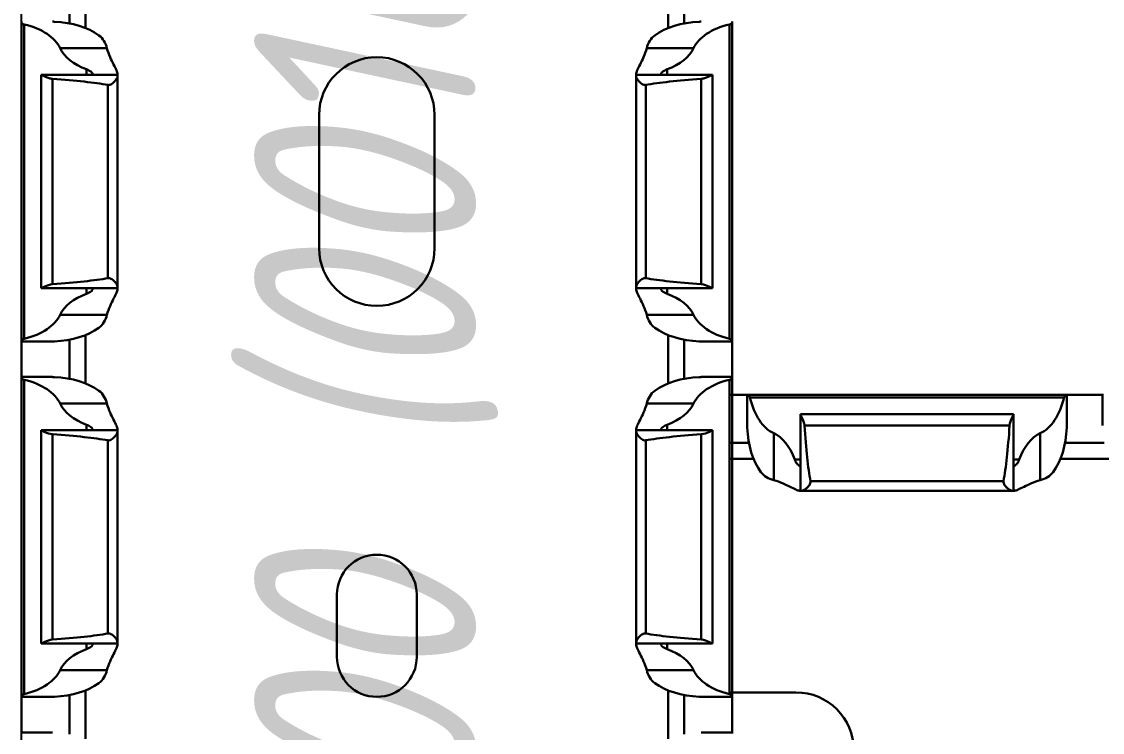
# Model space of a CAD drawing. Header units: millimetres. Extents: x -2573 to 2942, y -1220 to 2800.
# Drawn here: x 1280.5 to 1341.4, y 1309 to 1349 of the extents above; entities that cross this region are included whole.
import ezdxf

# ---------------------------------------------------------------- set-up
doc = ezdxf.new("R2010")
doc.units = ezdxf.units.MM
doc.styles.add('textstyle12', font='isocpeui.ttf', dxfattribs={"width": 0.8})

msp = doc.modelspace()

# ---------------------------------------------------------------- linework, layer by layer
at = {"linetype": 'Continuous', "lineweight": 30}
for p, q in [((1283.236, 1351.101), (1283.236, 1348.899)), ((1284.136, 1348.638), (1284.136, 1351.362)), ((1316.936, 1348.638), (1316.936, 1351.362)), ((1317.836, 1351.101), (1317.836, 1348.899)), ((1280.536, 1349), (1280.536, 1348.933)), ((1280.536, 1348.933), (1280.536, 1331.067)), ((1280.686, 1348.845), (1280.686, 1331.155)), ((1320.386, 1348.845), (1320.386, 1331.155)), ((1320.536, 1349), (1320.536, 1348.933)), ((1320.536, 1348.933), (1320.536, 1331.067)), ((1285.343, 1347.5), (1282.703, 1347.5)), ((1315.729, 1347.5), (1318.369, 1347.5)), ((1284.186, 1346.317), (1284.186, 1346)), ((1285.936, 1346.057), (1285.936, 1346)), ((1315.136, 1346.057), (1315.136, 1346)), ((1316.886, 1346.317), (1316.886, 1346)), ((1281.636, 1346), (1281.636, 1334)), ((1281.64, 1346), (1281.636, 1346)), ((1285.936, 1346), (1281.64, 1346)), ((1282.275, 1345.779), (1282.275, 1334.221)), ((1285.393, 1345.436), (1285.393, 1334.564)), ((1285.936, 1346), (1285.936, 1345.916)), ((1285.936, 1345.916), (1285.936, 1334.084)), ((1315.136, 1346), (1315.136, 1345.916)), ((1315.136, 1346), (1319.433, 1346)), ((1315.136, 1345.916), (1315.136, 1334.084)), ((1315.68, 1345.436), (1315.68, 1334.564)), ((1318.797, 1345.779), (1318.797, 1334.221)), ((1319.433, 1346), (1319.436, 1346)), ((1319.436, 1334), (1319.436, 1346)), ((1297.286, 1343.75), (1297.286, 1336.25)), ((1303.786, 1336.25), (1303.786, 1343.75)), ((1281.636, 1334), (1281.64, 1334)), ((1285.936, 1334), (1281.64, 1334)), ((1284.186, 1334), (1284.186, 1333.683)), ((1285.936, 1334.084), (1285.936, 1334)), ((1285.936, 1334), (1285.936, 1333.943)), ((1315.136, 1334.084), (1315.136, 1334)), ((1315.136, 1334), (1319.433, 1334)), ((1315.136, 1334), (1315.136, 1333.943)), ((1316.886, 1334), (1316.886, 1333.683)), ((1319.436, 1334), (1319.433, 1334)), ((1285.343, 1332.5), (1282.703, 1332.5)), ((1315.729, 1332.5), (1318.369, 1332.5)), ((1280.536, 1331), (1280.536, 1331.067)), ((1280.536, 1331), (1282.267, 1331)), ((1280.536, 1331), (1280.536, 1329)), ((1283.236, 1331.101), (1283.236, 1328.899)), ((1284.136, 1328.638), (1284.136, 1331.362)), ((1316.936, 1328.638), (1316.936, 1331.362)), ((1317.836, 1331.101), (1317.836, 1328.899)), ((1318.805, 1331), (1320.536, 1331)), ((1320.536, 1331), (1320.536, 1331.067)), ((1320.536, 1331), (1320.536, 1329)), ((1282.266, 1329), (1280.536, 1329)), ((1280.536, 1329), (1280.536, 1328.933)), ((1320.536, 1329), (1318.806, 1329)), ((1320.536, 1329), (1320.536, 1328.933)), ((1280.536, 1328.933), (1280.536, 1311.067)), ((1280.686, 1328.845), (1280.686, 1311.155)), ((1320.386, 1328.845), (1320.386, 1311.155)), ((1320.536, 1328.933), (1320.536, 1311.067)), ((1320.386, 1325.3), (1320.386, 1328)), ((1321.386, 1328), (1320.386, 1328)), ((1321.386, 1328), (1321.386, 1326.271)), ((1321.453, 1328), (1321.386, 1328)), ((1339.32, 1328), (1321.453, 1328)), ((1339.231, 1327.85), (1321.541, 1327.85)), ((1339.386, 1328), (1339.32, 1328)), ((1339.386, 1326.27), (1339.386, 1328)), ((1341.386, 1328), (1339.386, 1328)), ((1341.386, 1328), (1341.386, 1326.271)), ((1341.386, 1328), (1341.453, 1328)), ((1285.343, 1327.5), (1282.703, 1327.5)), ((1315.729, 1327.5), (1318.369, 1327.5)), ((1336.386, 1326.9), (1324.386, 1326.9)), ((1324.386, 1326.9), (1324.386, 1326.896)), ((1324.386, 1322.6), (1324.386, 1326.896)), ((1336.386, 1326.896), (1336.386, 1326.9)), ((1336.386, 1322.6), (1336.386, 1326.896)), ((1281.636, 1326), (1281.636, 1314)), ((1281.64, 1326), (1281.636, 1326)), ((1285.936, 1326), (1281.64, 1326)), ((1284.186, 1326.317), (1284.186, 1326)), ((1285.936, 1326.057), (1285.936, 1326)), ((1285.936, 1326), (1285.936, 1325.916)), ((1315.136, 1326.057), (1315.136, 1326)), ((1315.136, 1326), (1315.136, 1325.916)), ((1315.136, 1326), (1319.433, 1326)), ((1316.886, 1326.317), (1316.886, 1326)), ((1319.433, 1326), (1319.436, 1326)), ((1319.436, 1314), (1319.436, 1326)), ((1336.165, 1326.261), (1324.607, 1326.261)), ((1282.275, 1325.779), (1282.275, 1314.221)), ((1285.393, 1325.436), (1285.393, 1314.564)), ((1285.936, 1325.916), (1285.936, 1314.084)), ((1315.136, 1325.916), (1315.136, 1314.084)), ((1315.68, 1325.436), (1315.68, 1314.564)), ((1318.797, 1325.779), (1318.797, 1314.221)), ((1322.886, 1323.193), (1322.886, 1325.833)), ((1337.886, 1323.193), (1337.886, 1325.833)), ((1320.386, 1325.3), (1320.386, 1324.4)), ((1321.487, 1325.3), (1320.386, 1325.3)), ((1341.487, 1325.3), (1339.285, 1325.3)), ((1320.386, 1324.4), (1321.748, 1324.4)), ((1320.386, 1324.4), (1320.386, 1311.25)), ((1324.386, 1324.35), (1324.069, 1324.35)), ((1336.703, 1324.35), (1336.386, 1324.35)), ((1339.025, 1324.4), (1341.748, 1324.4)), ((1335.822, 1323.144), (1324.95, 1323.144)), ((1324.386, 1322.6), (1324.329, 1322.6)), ((1324.471, 1322.6), (1324.386, 1322.6)), ((1336.302, 1322.6), (1324.471, 1322.6)), ((1336.386, 1322.6), (1336.302, 1322.6)), ((1336.443, 1322.6), (1336.386, 1322.6)), ((1298.286, 1316.75), (1298.286, 1313.25)), ((1302.786, 1313.25), (1302.786, 1316.75)), ((1281.636, 1314), (1281.64, 1314)), ((1285.936, 1314), (1281.64, 1314)), ((1284.186, 1314), (1284.186, 1313.683)), ((1285.936, 1314.084), (1285.936, 1314)), ((1285.936, 1314), (1285.936, 1313.943)), ((1315.136, 1314.084), (1315.136, 1314)), ((1315.136, 1314), (1319.433, 1314)), ((1315.136, 1314), (1315.136, 1313.943)), ((1316.886, 1314), (1316.886, 1313.683)), ((1319.436, 1314), (1319.433, 1314)), ((1285.343, 1312.5), (1282.703, 1312.5)), ((1315.729, 1312.5), (1318.369, 1312.5)), ((1284.136, 1308.638), (1284.136, 1311.362)), ((1316.936, 1308.638), (1316.936, 1311.362)), ((1280.536, 1311), (1280.536, 1311.067)), ((1280.536, 1311), (1282.267, 1311)), ((1280.536, 1311), (1280.536, 1309)), ((1283.236, 1311.101), (1283.236, 1308.899)), ((1317.836, 1311.101), (1317.836, 1308.899)), ((1318.805, 1311), (1320.536, 1311)), ((1324.136, 1311.25), (1320.386, 1311.25)), ((1320.536, 1311), (1320.536, 1311.067)), ((1320.536, 1311), (1320.536, 1309)), ((1282.266, 1309), (1280.536, 1309)), ((1280.536, 1309), (1280.536, 1308.933)), ((1320.536, 1309), (1318.806, 1309)), ((1320.536, 1309), (1320.536, 1308.933))]:
    msp.add_line(p, q, dxfattribs=at)
msp.add_lwpolyline([(1280.536, 1650), (2025.536, 1650), (2025.536, 480), (1280.536, 480)], close=True)
for centre, radius, start, end in [((1300.536, 1343.75), 3.25, 0, 180), ((1300.536, 1336.25), 3.25, 180, 0), ((1300.536, 1316.75), 2.25, 0, 180), ((1300.536, 1313.25), 2.25, 180, 0), ((1324.136, 1308), 3.25, 270, 90)]:
    msp.add_arc(centre, radius, start, end, dxfattribs=at)
for centre, major_axis, ratio, start_param, end_param in [((1279.349, 1347), (-3.464, 0), 0.57735, 3.394273, 4.316105), ((1282.149, 1347), (-3.464, 0), 0.57735, 3.801355, 4.643885), ((1318.923, 1347), (-3.464, 0), 0.57735, 4.780893, 5.623423), ((1321.723, 1347), (-3.464, 0), 0.57735, 5.108673, 6.030505), ((1286.057, 1348), (-3.464, 0), 0.57735, 0.25268, 1.000198), ((1315.015, 1348), (-3.464, 0), 0.57735, 2.141395, 2.888912), ((1275.106, 1345), (-11.43, 0), 0.087489, 3.592619, 4.034359), ((1325.967, 1345), (-11.43, 0), 0.087489, 5.390419, 5.832158), ((1275.106, 1335), (-11.43, 0), 0.087489, 2.248826, 2.690566), ((1325.967, 1335), (-11.43, 0), 0.087489, 0.451027, 0.892766), ((1286.057, 1332), (-3.464, 0), 0.57735, 5.282988, 6.030505), ((1315.015, 1332), (-3.464, 0), 0.57735, 3.394273, 4.14179), ((1279.349, 1333), (-3.464, 0), 0.57735, 1.96708, 2.888912), ((1321.723, 1333), (-3.464, 0), 0.57735, 0.25268, 1.174513), ((1282.149, 1333), (-3.464, 0), 0.57735, 1.6393, 2.48183), ((1318.923, 1333), (-3.464, 0), 0.57735, 0.659763, 1.502293), ((1282.149, 1327), (-3.464, 0), 0.57735, 3.801355, 4.643885), ((1318.923, 1327), (-3.464, 0), 0.57735, 4.780893, 5.623423), ((1279.349, 1327), (-3.464, 0), 0.57735, 3.394273, 4.316105), ((1321.723, 1327), (-3.464, 0), 0.57735, 5.108673, 6.030505), ((1323.386, 1329.187), (0, 3.464), 0.57735, 1.96708, 2.888912), ((1337.386, 1329.187), (0, 3.464), 0.57735, 3.394273, 4.316105), ((1286.057, 1328), (-3.464, 0), 0.57735, 0.25268, 1.000198), ((1315.015, 1328), (-3.464, 0), 0.57735, 2.141395, 2.888912), ((1323.386, 1326.387), (0, 3.464), 0.57735, 1.6393, 2.48183), ((1325.386, 1333.431), (0, 11.43), 0.087489, 2.248826, 2.690566), ((1335.386, 1333.431), (0, 11.43), 0.087489, 3.592619, 4.034359), ((1337.386, 1326.387), (0, 3.464), 0.57735, 3.801355, 4.643885), ((1275.106, 1325), (-11.43, 0), 0.087489, 3.592619, 4.034359), ((1325.967, 1325), (-11.43, 0), 0.087489, 5.390419, 5.832158), ((1322.386, 1322.479), (0, 3.464), 0.57735, 5.282988, 6.030505), ((1338.386, 1322.479), (0, 3.464), 0.57735, 0.25268, 1.000198), ((1275.106, 1315), (-11.43, 0), 0.087489, 2.248826, 2.690566), ((1325.967, 1315), (-11.43, 0), 0.087489, 0.451027, 0.892766), ((1286.057, 1312), (-3.464, 0), 0.57735, 5.282988, 6.030505), ((1315.015, 1312), (-3.464, 0), 0.57735, 3.394273, 4.14179), ((1279.349, 1313), (-3.464, 0), 0.57735, 1.96708, 2.888912), ((1321.723, 1313), (-3.464, 0), 0.57735, 0.25268, 1.174513), ((1282.149, 1313), (-3.464, 0), 0.57735, 1.6393, 2.48183), ((1318.923, 1313), (-3.464, 0), 0.57735, 0.659763, 1.502293)]:
    msp.add_ellipse(centre, major_axis=major_axis, ratio=ratio, start_param=start_param, end_param=end_param, dxfattribs=at)
for points, knots in [([(1280.686, 1348.845), (1280.64, 1348.856), (1280.602, 1348.872), (1280.55, 1348.903), (1280.536, 1348.919), (1280.536, 1348.933)], [0, 0, 0, 0, 0.5, 0.5, 1, 1, 1, 1]), ([(1282.266, 1349), (1282.277, 1349), (1282.301, 1348.999), (1282.35, 1348.997), (1282.383, 1348.995), (1282.386, 1348.995)], [0, 0, 0, 0, 0.388495, 0.929491, 1, 1, 1, 1]), ([(1318.806, 1349), (1318.796, 1349), (1318.771, 1348.999), (1318.722, 1348.997), (1318.69, 1348.995), (1318.686, 1348.995)], [0, 0, 0, 0, 0.388495, 0.929491, 1, 1, 1, 1]), ([(1320.386, 1348.845), (1320.432, 1348.856), (1320.47, 1348.872), (1320.522, 1348.903), (1320.536, 1348.919), (1320.536, 1348.933)], [0, 0, 0, 0, 0.5, 0.5, 1, 1, 1, 1]), ([(1284.886, 1348.226), (1285.001, 1348.141), (1285.098, 1348.035), (1285.25, 1347.788), (1285.306, 1347.649), (1285.343, 1347.5)], [0, 0, 0, 0, 0.5, 0.5, 1, 1, 1, 1]), ([(1316.186, 1348.226), (1316.072, 1348.141), (1315.975, 1348.035), (1315.822, 1347.788), (1315.766, 1347.649), (1315.729, 1347.5)], [0, 0, 0, 0, 0.5, 0.5, 1, 1, 1, 1]), ([(1285.343, 1347.5), (1285.388, 1347.323), (1285.45, 1347.158), (1285.581, 1346.854), (1285.65, 1346.713), (1285.775, 1346.464), (1285.832, 1346.353), (1285.892, 1346.217), (1285.908, 1346.177), (1285.93, 1346.108), (1285.936, 1346.079), (1285.936, 1346.057)], [0, 0, 0, 0, 0.25, 0.25, 0.5, 0.5, 0.75, 0.75, 0.875, 0.875, 1, 1, 1, 1]), ([(1315.729, 1347.5), (1315.685, 1347.323), (1315.623, 1347.158), (1315.492, 1346.854), (1315.422, 1346.713), (1315.298, 1346.464), (1315.241, 1346.353), (1315.181, 1346.217), (1315.165, 1346.177), (1315.142, 1346.108), (1315.136, 1346.079), (1315.136, 1346.057)], [0, 0, 0, 0, 0.25, 0.25, 0.5, 0.5, 0.75, 0.75, 0.875, 0.875, 1, 1, 1, 1]), ([(1284.351, 1346), (1284.388, 1346.001), (1284.472, 1346.003), (1284.538, 1346.027), (1284.54, 1346.082), (1284.47, 1346.161), (1284.348, 1346.248), (1284.234, 1346.297), (1284.186, 1346.317)], [0, 0, 0, 0, 0.134582, 0.311259, 0.484398, 0.663814, 0.859547, 1, 1, 1, 1]), ([(1316.721, 1346), (1316.685, 1346.001), (1316.601, 1346.003), (1316.535, 1346.027), (1316.533, 1346.082), (1316.603, 1346.161), (1316.725, 1346.248), (1316.839, 1346.297), (1316.886, 1346.317)], [0, 0, 0, 0, 0.134582, 0.311259, 0.484398, 0.663814, 0.859547, 1, 1, 1, 1]), ([(1282.275, 1345.779), (1282.271, 1345.779), (1282.206, 1345.784), (1282.062, 1345.812), (1281.874, 1345.887), (1281.728, 1345.961), (1281.658, 1345.996), (1281.644, 1345.999), (1281.64, 1346)], [0, 0, 0, 0, 0.012016, 0.198651, 0.447301, 0.69871, 0.909613, 1, 1, 1, 1]), ([(1285.936, 1345.916), (1285.932, 1345.892), (1285.922, 1345.834), (1285.837, 1345.706), (1285.723, 1345.577), (1285.607, 1345.485), (1285.515, 1345.44), (1285.442, 1345.429), (1285.405, 1345.434), (1285.393, 1345.436)], [0, 0, 0, 0, 0.163827, 0.401486, 0.643557, 0.778468, 0.884698, 0.962577, 1, 1, 1, 1]), ([(1315.136, 1345.916), (1315.141, 1345.892), (1315.151, 1345.834), (1315.235, 1345.706), (1315.35, 1345.577), (1315.466, 1345.485), (1315.558, 1345.44), (1315.631, 1345.429), (1315.668, 1345.434), (1315.68, 1345.436)], [0, 0, 0, 0, 0.163827, 0.401486, 0.643557, 0.778468, 0.884698, 0.962577, 1, 1, 1, 1]), ([(1318.797, 1345.779), (1318.801, 1345.779), (1318.867, 1345.784), (1319.01, 1345.812), (1319.199, 1345.887), (1319.345, 1345.961), (1319.415, 1345.996), (1319.429, 1345.999), (1319.433, 1346)], [0, 0, 0, 0, 0.012016, 0.198651, 0.447301, 0.69871, 0.909613, 1, 1, 1, 1]), ([(1285.393, 1334.564), (1285.433, 1334.571), (1285.475, 1334.568), (1285.552, 1334.543), (1285.587, 1334.524), (1285.684, 1334.458), (1285.736, 1334.406), (1285.827, 1334.303), (1285.865, 1334.252), (1285.92, 1334.159), (1285.936, 1334.117), (1285.936, 1334.084)], [0, 0, 0, 0, 0.125, 0.125, 0.25, 0.25, 0.5, 0.5, 0.75, 0.75, 1, 1, 1, 1]), ([(1315.68, 1334.564), (1315.64, 1334.571), (1315.598, 1334.568), (1315.52, 1334.543), (1315.485, 1334.524), (1315.389, 1334.458), (1315.337, 1334.406), (1315.245, 1334.303), (1315.208, 1334.252), (1315.153, 1334.159), (1315.136, 1334.117), (1315.136, 1334.084)], [0, 0, 0, 0, 0.125, 0.125, 0.25, 0.25, 0.5, 0.5, 0.75, 0.75, 1, 1, 1, 1]), ([(1281.64, 1334), (1281.648, 1334), (1281.672, 1334.011), (1281.742, 1334.046), (1281.79, 1334.071), (1281.959, 1334.15), (1282.109, 1334.209), (1282.275, 1334.221)], [0, 0, 0, 0, 0.25, 0.25, 0.5, 0.5, 1, 1, 1, 1]), ([(1284.186, 1333.683), (1284.365, 1333.75), (1284.49, 1333.846), (1284.544, 1333.941), (1284.539, 1333.966), (1284.48, 1333.995), (1284.425, 1334), (1284.351, 1334)], [0, 0, 0, 0, 0.5, 0.5, 0.75, 0.75, 1, 1, 1, 1]), ([(1285.936, 1333.943), (1285.936, 1333.921), (1285.93, 1333.892), (1285.908, 1333.823), (1285.892, 1333.783), (1285.831, 1333.646), (1285.775, 1333.536), (1285.649, 1333.285), (1285.581, 1333.146), (1285.45, 1332.842), (1285.387, 1332.676), (1285.343, 1332.5)], [0, 0, 0, 0, 0.125, 0.125, 0.25, 0.25, 0.5, 0.5, 0.75, 0.75, 1, 1, 1, 1]), ([(1315.136, 1333.943), (1315.136, 1333.921), (1315.142, 1333.892), (1315.165, 1333.823), (1315.181, 1333.783), (1315.241, 1333.646), (1315.297, 1333.536), (1315.423, 1333.285), (1315.492, 1333.146), (1315.623, 1332.842), (1315.685, 1332.676), (1315.729, 1332.5)], [0, 0, 0, 0, 0.125, 0.125, 0.25, 0.25, 0.5, 0.5, 0.75, 0.75, 1, 1, 1, 1]), ([(1316.886, 1333.683), (1316.707, 1333.75), (1316.583, 1333.846), (1316.529, 1333.941), (1316.534, 1333.966), (1316.593, 1333.995), (1316.647, 1334), (1316.721, 1334)], [0, 0, 0, 0, 0.5, 0.5, 0.75, 0.75, 1, 1, 1, 1]), ([(1319.433, 1334), (1319.425, 1334), (1319.401, 1334.011), (1319.33, 1334.046), (1319.282, 1334.071), (1319.114, 1334.15), (1318.964, 1334.209), (1318.797, 1334.221)], [0, 0, 0, 0, 0.25, 0.25, 0.5, 0.5, 1, 1, 1, 1]), ([(1285.343, 1332.5), (1285.306, 1332.352), (1285.25, 1332.212), (1285.098, 1331.966), (1285.001, 1331.86), (1284.886, 1331.774)], [0, 0, 0, 0, 0.5, 0.5, 1, 1, 1, 1]), ([(1315.729, 1332.5), (1315.766, 1332.352), (1315.822, 1332.212), (1315.974, 1331.966), (1316.071, 1331.86), (1316.186, 1331.774)], [0, 0, 0, 0, 0.5, 0.5, 1, 1, 1, 1]), ([(1280.536, 1331.067), (1280.536, 1331.081), (1280.55, 1331.097), (1280.602, 1331.128), (1280.64, 1331.144), (1280.686, 1331.155)], [0, 0, 0, 0, 0.5, 0.5, 1, 1, 1, 1]), ([(1282.386, 1331.005), (1282.374, 1331.004), (1282.334, 1331.003), (1282.289, 1331), (1282.272, 1331), (1282.267, 1331.001)], [0, 0, 0, 0, 0.232474, 0.777062, 1, 1, 1, 1]), ([(1318.686, 1331.005), (1318.698, 1331.004), (1318.738, 1331.003), (1318.784, 1331), (1318.801, 1331), (1318.805, 1331.001)], [0, 0, 0, 0, 0.232474, 0.777062, 1, 1, 1, 1]), ([(1320.536, 1331.067), (1320.536, 1331.081), (1320.522, 1331.097), (1320.47, 1331.128), (1320.433, 1331.144), (1320.386, 1331.155)], [0, 0, 0, 0, 0.5, 0.5, 1, 1, 1, 1]), ([(1282.266, 1329), (1282.277, 1329), (1282.301, 1328.999), (1282.35, 1328.997), (1282.383, 1328.995), (1282.386, 1328.995)], [0, 0, 0, 0, 0.388498, 0.929496, 1, 1, 1, 1]), ([(1318.806, 1329), (1318.796, 1329), (1318.771, 1328.999), (1318.722, 1328.997), (1318.69, 1328.995), (1318.686, 1328.995)], [0, 0, 0, 0, 0.388498, 0.929496, 1, 1, 1, 1]), ([(1280.686, 1328.845), (1280.64, 1328.856), (1280.602, 1328.872), (1280.55, 1328.903), (1280.536, 1328.919), (1280.536, 1328.933)], [0, 0, 0, 0, 0.5, 0.5, 1, 1, 1, 1]), ([(1320.386, 1328.845), (1320.432, 1328.856), (1320.47, 1328.872), (1320.522, 1328.903), (1320.536, 1328.919), (1320.536, 1328.933)], [0, 0, 0, 0, 0.5, 0.5, 1, 1, 1, 1]), ([(1284.886, 1328.226), (1285.001, 1328.141), (1285.098, 1328.035), (1285.25, 1327.788), (1285.306, 1327.649), (1285.343, 1327.5)], [0, 0, 0, 0, 0.5, 0.5, 1, 1, 1, 1]), ([(1316.186, 1328.226), (1316.072, 1328.141), (1315.975, 1328.035), (1315.822, 1327.788), (1315.766, 1327.649), (1315.729, 1327.5)], [0, 0, 0, 0, 0.5, 0.5, 1, 1, 1, 1]), ([(1285.343, 1327.5), (1285.388, 1327.323), (1285.45, 1327.158), (1285.581, 1326.854), (1285.65, 1326.713), (1285.775, 1326.464), (1285.832, 1326.353), (1285.892, 1326.217), (1285.908, 1326.177), (1285.93, 1326.108), (1285.936, 1326.079), (1285.936, 1326.057)], [0, 0, 0, 0, 0.25, 0.25, 0.5, 0.5, 0.75, 0.75, 0.875, 0.875, 1, 1, 1, 1]), ([(1315.729, 1327.5), (1315.685, 1327.323), (1315.623, 1327.158), (1315.492, 1326.854), (1315.422, 1326.713), (1315.298, 1326.464), (1315.241, 1326.353), (1315.181, 1326.217), (1315.165, 1326.177), (1315.142, 1326.108), (1315.136, 1326.079), (1315.136, 1326.057)], [0, 0, 0, 0, 0.25, 0.25, 0.5, 0.5, 0.75, 0.75, 0.875, 0.875, 1, 1, 1, 1]), ([(1324.386, 1326.896), (1324.386, 1326.88), (1324.431, 1326.802), (1324.536, 1326.577), (1324.596, 1326.428), (1324.607, 1326.261)], [0, 0, 0, 0, 0.5, 0.5, 1, 1, 1, 1]), ([(1336.165, 1326.261), (1336.177, 1326.428), (1336.237, 1326.578), (1336.315, 1326.746), (1336.34, 1326.794), (1336.376, 1326.865), (1336.386, 1326.888), (1336.386, 1326.896)], [0, 0, 0, 0, 0.5, 0.5, 0.75, 0.75, 1, 1, 1, 1]), ([(1282.275, 1325.779), (1282.109, 1325.791), (1281.959, 1325.85), (1281.79, 1325.929), (1281.743, 1325.954), (1281.672, 1325.989), (1281.648, 1326), (1281.64, 1326)], [0, 0, 0, 0, 0.5, 0.5, 0.75, 0.75, 1, 1, 1, 1]), ([(1284.351, 1326), (1284.425, 1326), (1284.479, 1326.005), (1284.539, 1326.034), (1284.544, 1326.059), (1284.489, 1326.155), (1284.364, 1326.251), (1284.186, 1326.317)], [0, 0, 0, 0, 0.25, 0.25, 0.5, 0.5, 1, 1, 1, 1]), ([(1316.721, 1326), (1316.648, 1326), (1316.593, 1326.005), (1316.534, 1326.034), (1316.529, 1326.059), (1316.583, 1326.155), (1316.708, 1326.251), (1316.886, 1326.317)], [0, 0, 0, 0, 0.25, 0.25, 0.5, 0.5, 1, 1, 1, 1]), ([(1318.797, 1325.779), (1318.964, 1325.791), (1319.114, 1325.85), (1319.283, 1325.929), (1319.33, 1325.954), (1319.401, 1325.989), (1319.424, 1326), (1319.433, 1326)], [0, 0, 0, 0, 0.5, 0.5, 0.75, 0.75, 1, 1, 1, 1]), ([(1321.391, 1326.15), (1321.39, 1326.178), (1321.387, 1326.23), (1321.387, 1326.258), (1321.387, 1326.271)], [0, 0, 0, 0, 0.5427885, 1, 1, 1, 1]), ([(1339.386, 1326.27), (1339.386, 1326.26), (1339.386, 1326.235), (1339.383, 1326.186), (1339.382, 1326.154), (1339.382, 1326.15)], [0, 0, 0, 0, 0.388498, 0.929495, 1, 1, 1, 1]), ([(1285.936, 1325.916), (1285.936, 1325.883), (1285.919, 1325.841), (1285.865, 1325.748), (1285.827, 1325.697), (1285.736, 1325.594), (1285.683, 1325.542), (1285.587, 1325.476), (1285.552, 1325.456), (1285.475, 1325.432), (1285.433, 1325.429), (1285.393, 1325.436)], [0, 0, 0, 0, 0.25, 0.25, 0.5, 0.5, 0.75, 0.75, 0.875, 0.875, 1, 1, 1, 1]), ([(1315.136, 1325.916), (1315.136, 1325.883), (1315.153, 1325.841), (1315.208, 1325.748), (1315.246, 1325.697), (1315.336, 1325.594), (1315.39, 1325.542), (1315.486, 1325.476), (1315.52, 1325.456), (1315.598, 1325.432), (1315.64, 1325.429), (1315.68, 1325.436)], [0, 0, 0, 0, 0.25, 0.25, 0.5, 0.5, 0.75, 0.75, 0.875, 0.875, 1, 1, 1, 1]), ([(1324.069, 1324.35), (1324.103, 1324.26), (1324.144, 1324.185), (1324.225, 1324.069), (1324.264, 1324.029), (1324.327, 1323.993), (1324.352, 1323.997), (1324.381, 1324.056), (1324.386, 1324.111), (1324.386, 1324.185)], [0, 0, 0, 0, 0.25, 0.25, 0.5, 0.5, 0.75, 0.75, 1, 1, 1, 1]), ([(1336.386, 1324.185), (1336.386, 1324.112), (1336.391, 1324.057), (1336.421, 1323.997), (1336.445, 1323.993), (1336.509, 1324.029), (1336.548, 1324.069), (1336.629, 1324.185), (1336.67, 1324.26), (1336.703, 1324.35)], [0, 0, 0, 0, 0.25, 0.25, 0.5, 0.5, 0.75, 0.75, 1, 1, 1, 1]), ([(1322.886, 1323.193), (1322.736, 1323.23), (1322.599, 1323.285), (1322.351, 1323.439), (1322.247, 1323.534), (1322.16, 1323.65)], [0, 0, 0, 0, 0.5, 0.5, 1, 1, 1, 1]), ([(1338.612, 1323.65), (1338.526, 1323.534), (1338.422, 1323.439), (1338.173, 1323.285), (1338.036, 1323.23), (1337.886, 1323.193)], [0, 0, 0, 0, 0.5, 0.5, 1, 1, 1, 1]), ([(1324.329, 1322.6), (1324.284, 1322.6), (1324.216, 1322.624), (1324.034, 1322.705), (1323.924, 1322.76), (1323.673, 1322.886), (1323.534, 1322.955), (1323.23, 1323.086), (1323.064, 1323.148), (1322.886, 1323.193)], [0, 0, 0, 0, 0.25, 0.25, 0.5, 0.5, 0.75, 0.75, 1, 1, 1, 1]), ([(1324.95, 1323.144), (1324.958, 1323.103), (1324.954, 1323.061), (1324.93, 1322.984), (1324.91, 1322.949), (1324.844, 1322.853), (1324.792, 1322.8), (1324.689, 1322.709), (1324.638, 1322.671), (1324.546, 1322.617), (1324.504, 1322.6), (1324.471, 1322.6)], [0, 0, 0, 0, 0.125, 0.125, 0.25, 0.25, 0.5, 0.5, 0.75, 0.75, 1, 1, 1, 1]), ([(1336.302, 1322.6), (1336.269, 1322.6), (1336.227, 1322.617), (1336.134, 1322.671), (1336.083, 1322.709), (1335.981, 1322.8), (1335.928, 1322.853), (1335.862, 1322.949), (1335.843, 1322.985), (1335.819, 1323.061), (1335.815, 1323.103), (1335.822, 1323.144)], [0, 0, 0, 0, 0.25, 0.25, 0.5, 0.5, 0.75, 0.75, 0.875, 0.875, 1, 1, 1, 1]), ([(1337.886, 1323.193), (1337.71, 1323.149), (1337.544, 1323.087), (1337.241, 1322.956), (1337.1, 1322.886), (1336.851, 1322.762), (1336.74, 1322.705), (1336.559, 1322.624), (1336.488, 1322.6), (1336.443, 1322.6)], [0, 0, 0, 0, 0.25, 0.25, 0.5, 0.5, 0.75, 0.75, 1, 1, 1, 1]), ([(1285.393, 1314.564), (1285.433, 1314.571), (1285.475, 1314.568), (1285.552, 1314.543), (1285.587, 1314.524), (1285.684, 1314.458), (1285.736, 1314.406), (1285.827, 1314.303), (1285.865, 1314.252), (1285.92, 1314.159), (1285.936, 1314.117), (1285.936, 1314.084)], [0, 0, 0, 0, 0.125, 0.125, 0.25, 0.25, 0.5, 0.5, 0.75, 0.75, 1, 1, 1, 1]), ([(1315.68, 1314.564), (1315.64, 1314.571), (1315.598, 1314.568), (1315.52, 1314.543), (1315.485, 1314.524), (1315.389, 1314.458), (1315.337, 1314.406), (1315.245, 1314.303), (1315.208, 1314.252), (1315.153, 1314.159), (1315.136, 1314.117), (1315.136, 1314.084)], [0, 0, 0, 0, 0.125, 0.125, 0.25, 0.25, 0.5, 0.5, 0.75, 0.75, 1, 1, 1, 1]), ([(1281.64, 1314), (1281.648, 1314), (1281.672, 1314.011), (1281.742, 1314.046), (1281.79, 1314.071), (1281.959, 1314.15), (1282.109, 1314.209), (1282.275, 1314.221)], [0, 0, 0, 0, 0.25, 0.25, 0.5, 0.5, 1, 1, 1, 1]), ([(1284.186, 1313.683), (1284.365, 1313.75), (1284.49, 1313.846), (1284.544, 1313.941), (1284.539, 1313.966), (1284.48, 1313.995), (1284.425, 1314), (1284.351, 1314)], [0, 0, 0, 0, 0.5, 0.5, 0.75, 0.75, 1, 1, 1, 1]), ([(1285.936, 1313.943), (1285.936, 1313.921), (1285.93, 1313.892), (1285.908, 1313.823), (1285.892, 1313.783), (1285.831, 1313.646), (1285.775, 1313.536), (1285.649, 1313.285), (1285.581, 1313.146), (1285.45, 1312.842), (1285.387, 1312.676), (1285.343, 1312.5)], [0, 0, 0, 0, 0.125, 0.125, 0.25, 0.25, 0.5, 0.5, 0.75, 0.75, 1, 1, 1, 1]), ([(1315.136, 1313.943), (1315.136, 1313.921), (1315.142, 1313.892), (1315.165, 1313.823), (1315.181, 1313.783), (1315.241, 1313.646), (1315.297, 1313.536), (1315.423, 1313.285), (1315.492, 1313.146), (1315.623, 1312.842), (1315.685, 1312.676), (1315.729, 1312.5)], [0, 0, 0, 0, 0.125, 0.125, 0.25, 0.25, 0.5, 0.5, 0.75, 0.75, 1, 1, 1, 1]), ([(1316.886, 1313.683), (1316.707, 1313.75), (1316.583, 1313.846), (1316.529, 1313.941), (1316.534, 1313.966), (1316.593, 1313.995), (1316.647, 1314), (1316.721, 1314)], [0, 0, 0, 0, 0.5, 0.5, 0.75, 0.75, 1, 1, 1, 1]), ([(1319.433, 1314), (1319.425, 1314), (1319.401, 1314.011), (1319.33, 1314.046), (1319.282, 1314.071), (1319.114, 1314.15), (1318.964, 1314.209), (1318.797, 1314.221)], [0, 0, 0, 0, 0.25, 0.25, 0.5, 0.5, 1, 1, 1, 1]), ([(1285.343, 1312.5), (1285.306, 1312.352), (1285.25, 1312.212), (1285.098, 1311.966), (1285.001, 1311.86), (1284.886, 1311.774)], [0, 0, 0, 0, 0.5, 0.5, 1, 1, 1, 1]), ([(1315.729, 1312.5), (1315.766, 1312.352), (1315.822, 1312.212), (1315.974, 1311.966), (1316.071, 1311.86), (1316.186, 1311.774)], [0, 0, 0, 0, 0.5, 0.5, 1, 1, 1, 1]), ([(1280.536, 1311.067), (1280.536, 1311.081), (1280.55, 1311.097), (1280.602, 1311.128), (1280.64, 1311.144), (1280.686, 1311.155)], [0, 0, 0, 0, 0.5, 0.5, 1, 1, 1, 1]), ([(1282.386, 1311.005), (1282.374, 1311.004), (1282.334, 1311.003), (1282.289, 1311), (1282.272, 1311), (1282.267, 1311.001)], [0, 0, 0, 0, 0.232473, 0.777062, 1, 1, 1, 1]), ([(1318.686, 1311.005), (1318.698, 1311.004), (1318.738, 1311.003), (1318.784, 1311), (1318.801, 1311), (1318.805, 1311.001)], [0, 0, 0, 0, 0.232473, 0.777062, 1, 1, 1, 1]), ([(1320.536, 1311.067), (1320.536, 1311.081), (1320.522, 1311.097), (1320.47, 1311.128), (1320.433, 1311.144), (1320.386, 1311.155)], [0, 0, 0, 0, 0.5, 0.5, 1, 1, 1, 1])]:
    msp.add_open_spline(points, degree=3, knots=knots, dxfattribs=at)
for points in [[(1321.453, 1328), (1321.481, 1328), (1321.519, 1327.943), (1321.541, 1327.85)], [(1339.231, 1327.85), (1339.254, 1327.943), (1339.291, 1328), (1339.32, 1328)]]:
    msp.add_open_spline(points, degree=3, dxfattribs=at)

# ---------------------------------------------------------------- texts
at = {"color": 1, "lineweight": 40, "style": 'textstyle12', "width": 0.8}
msp.add_text('короб 40х100 (00161RL)', height=12.5, rotation=90, dxfattribs=at).set_placement((1306.124, 1240.184))

doc.saveas('drawing.dxf')
